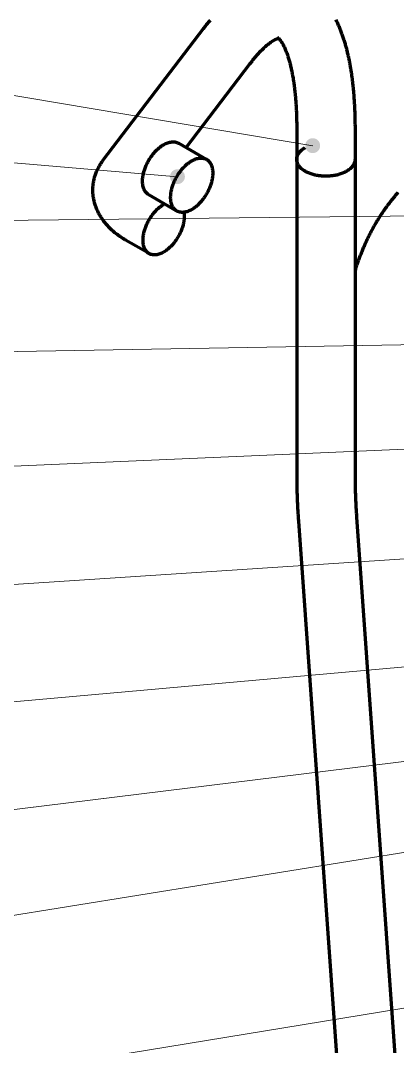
# Model space of a CAD drawing. Header units: millimetres. Extents: x 0 to 841, y 0 to 594.
# Drawn here: x 114.4 to 144.8, y 426.2 to 508.9 of the extents above; entities that cross this region are included whole.
import ezdxf

# ---------------------------------------------------------------- set-up
doc = ezdxf.new("R2010")
doc.units = ezdxf.units.MM
doc.layers.add('01-VISIBLE', color=7, linetype='CONTINUOUS', lineweight=70)
doc.layers.add('08-FINA', color=5, linetype='CONTINUOUS', lineweight=18)

msp = doc.modelspace()

# ---------------------------------------------------------------- hatches: boundary and pattern name
at = {"layer": '08-FINA'}
h = msp.add_hatch(color=7, dxfattribs=at)
h.dxf.hatch_style = 1
edge = h.paths.add_edge_path()
edge.add_arc((137.995, 498.769), 0.6, 0, 360)
h = msp.add_hatch(color=7, dxfattribs=at)
h.dxf.hatch_style = 1
edge = h.paths.add_edge_path()
edge.add_arc((127.093, 496.271), 0.6, 0, 360)

# ---------------------------------------------------------------- linework, layer by layer
at = {"layer": '01-VISIBLE'}
for p, q in [((121.132, 497.645), (129.192, 508.207)), ((127.785, 498.615), (132.928, 505.355)), ((136.708, 500.068), (136.708, 497.664)), ((141.408, 500.068), (141.408, 497.664)), ((129.439, 497.66), (127.177, 498.966)), ((136.708, 497.664), (136.708, 472.243)), ((141.408, 497.664), (141.408, 472.243)), ((127.039, 493.503), (124.777, 494.81)), ((124.802, 490.076), (122.915, 491.165)), ((141.532, 468.843), (145.473, 413.551)), ((136.844, 468.509), (140.785, 413.217))]:
    msp.add_line(p, q, dxfattribs=at)
for points in [[(129.192, 508.207), (129.241, 508.27), (129.29, 508.334), (129.34, 508.397), (129.389, 508.46), (129.439, 508.523), (129.489, 508.586), (129.54, 508.648), (129.59, 508.71), (129.641, 508.772), (129.693, 508.834), (129.744, 508.895)], [(139.853, 508.925), (139.889, 508.853), (139.924, 508.781), (139.959, 508.708), (139.993, 508.636), (140.026, 508.563), (140.059, 508.49), (140.091, 508.416), (140.123, 508.342), (140.154, 508.268), (140.184, 508.194), (140.214, 508.12), (140.243, 508.045), (140.272, 507.97), (140.3, 507.895), (140.328, 507.82), (140.355, 507.744), (140.382, 507.668), (140.408, 507.593), (140.434, 507.517), (140.459, 507.44), (140.484, 507.364), (140.508, 507.288), (140.532, 507.211), (140.556, 507.134), (140.579, 507.057), (140.601, 506.98), (140.623, 506.903), (140.645, 506.826), (140.666, 506.749), (140.687, 506.671), (140.708, 506.593), (140.728, 506.516), (140.747, 506.438), (140.767, 506.36), (140.785, 506.282), (140.804, 506.204), (140.822, 506.126), (140.84, 506.048), (140.857, 505.969), (140.874, 505.891), (140.891, 505.812), (140.907, 505.734), (140.923, 505.655), (140.939, 505.576), (140.954, 505.498), (140.97, 505.419), (140.984, 505.34), (140.999, 505.261), (141.013, 505.182), (141.026, 505.103), (141.04, 505.024), (141.053, 504.945), (141.066, 504.865), (141.078, 504.786), (141.091, 504.707), (141.103, 504.628), (141.114, 504.548), (141.126, 504.469), (141.137, 504.389), (141.148, 504.31), (141.159, 504.23), (141.169, 504.151), (141.179, 504.071), (141.189, 503.991), (141.198, 503.912), (141.208, 503.832), (141.217, 503.752), (141.226, 503.673), (141.234, 503.593), (141.243, 503.513), (141.251, 503.433), (141.259, 503.353), (141.266, 503.273), (141.274, 503.194), (141.281, 503.114), (141.288, 503.034), (141.295, 502.954), (141.301, 502.874), (141.308, 502.794), (141.314, 502.714), (141.32, 502.634), (141.325, 502.554), (141.331, 502.474), (141.336, 502.393), (141.341, 502.313), (141.346, 502.233), (141.351, 502.153), (141.355, 502.073), (141.36, 501.993), (141.364, 501.913), (141.368, 501.833), (141.371, 501.752), (141.375, 501.672), (141.378, 501.592), (141.381, 501.512), (141.384, 501.432), (141.387, 501.352), (141.39, 501.271), (141.392, 501.191), (141.394, 501.111), (141.396, 501.031), (141.398, 500.95), (141.4, 500.87), (141.402, 500.79), (141.403, 500.71), (141.404, 500.63), (141.405, 500.549), (141.406, 500.469), (141.407, 500.389), (141.407, 500.309), (141.408, 500.228), (141.408, 500.148), (141.408, 500.068)], [(132.928, 505.355), (132.978, 505.42), (133.028, 505.484), (133.078, 505.548), (133.129, 505.612), (133.18, 505.675), (133.232, 505.739), (133.284, 505.801), (133.336, 505.864), (133.389, 505.926), (133.442, 505.988), (133.496, 506.049), (133.55, 506.11), (133.604, 506.171), (133.659, 506.231), (133.715, 506.291), (133.771, 506.35), (133.827, 506.408), (133.885, 506.466), (133.942, 506.524), (134.001, 506.581), (134.06, 506.637), (134.119, 506.693), (134.18, 506.748), (134.24, 506.802), (134.302, 506.855), (134.365, 506.907), (134.428, 506.959), (134.492, 507.009), (134.557, 507.059), (134.623, 507.107), (134.69, 507.153), (134.757, 507.198), (134.827, 507.241), (134.897, 507.282), (134.969, 507.321), (135.042, 507.357), (135.117, 507.389), (135.194, 507.416), (135.273, 507.433)], [(135.273, 507.433), (135.259, 507.434), (135.245, 507.436), (135.231, 507.439), (135.217, 507.443), (135.204, 507.447), (135.191, 507.453)], [(135.228, 507.425), (135.286, 507.37), (135.339, 507.31), (135.389, 507.247), (135.437, 507.182), (135.481, 507.116), (135.524, 507.048), (135.565, 506.978), (135.604, 506.908), (135.642, 506.837), (135.678, 506.766), (135.712, 506.693), (135.746, 506.62), (135.779, 506.547), (135.81, 506.473), (135.84, 506.399), (135.87, 506.324), (135.898, 506.249), (135.926, 506.174), (135.952, 506.098), (135.978, 506.022), (136.003, 505.946), (136.028, 505.869), (136.051, 505.792), (136.074, 505.715), (136.097, 505.638), (136.119, 505.561), (136.14, 505.484), (136.16, 505.406), (136.18, 505.328), (136.2, 505.25), (136.218, 505.172), (136.237, 505.094), (136.255, 505.016), (136.272, 504.937), (136.289, 504.859), (136.305, 504.78), (136.321, 504.702), (136.337, 504.623), (136.352, 504.544), (136.366, 504.465), (136.38, 504.386), (136.394, 504.307), (136.408, 504.228), (136.421, 504.148), (136.433, 504.069), (136.446, 503.99), (136.458, 503.91), (136.469, 503.831), (136.48, 503.751), (136.491, 503.672), (136.502, 503.592), (136.512, 503.513), (136.522, 503.433), (136.532, 503.353), (136.541, 503.273), (136.55, 503.194), (136.559, 503.114), (136.567, 503.034), (136.575, 502.954), (136.583, 502.874), (136.591, 502.794), (136.598, 502.714), (136.605, 502.634), (136.612, 502.554), (136.618, 502.474), (136.625, 502.394), (136.631, 502.314), (136.636, 502.234), (136.642, 502.154), (136.647, 502.074), (136.652, 501.994), (136.657, 501.914), (136.661, 501.833), (136.666, 501.753), (136.67, 501.673), (136.674, 501.593), (136.677, 501.513), (136.681, 501.432), (136.684, 501.352), (136.687, 501.272), (136.69, 501.192), (136.692, 501.111), (136.695, 501.031), (136.697, 500.951), (136.699, 500.871), (136.701, 500.79), (136.702, 500.71), (136.704, 500.63), (136.705, 500.55), (136.706, 500.469), (136.707, 500.389), (136.707, 500.309), (136.708, 500.228), (136.708, 500.148), (136.708, 500.068)], [(124.777, 494.81), (124.709, 494.853), (124.646, 494.904), (124.588, 494.96), (124.535, 495.021), (124.488, 495.087), (124.447, 495.156), (124.411, 495.228), (124.38, 495.303), (124.353, 495.379), (124.332, 495.457), (124.314, 495.535), (124.3, 495.615), (124.29, 495.695), (124.284, 495.775), (124.28, 495.856), (124.28, 495.937), (124.282, 496.018), (124.287, 496.098), (124.295, 496.178), (124.305, 496.259), (124.317, 496.338), (124.331, 496.418), (124.348, 496.497), (124.366, 496.575), (124.386, 496.654), (124.408, 496.731), (124.432, 496.808), (124.458, 496.885), (124.485, 496.961), (124.513, 497.036), (124.544, 497.111), (124.576, 497.185), (124.609, 497.259), (124.644, 497.332), (124.68, 497.404), (124.718, 497.475), (124.757, 497.546), (124.797, 497.616), (124.839, 497.685), (124.882, 497.753), (124.926, 497.821), (124.972, 497.887), (125.019, 497.953), (125.067, 498.017), (125.117, 498.081), (125.168, 498.144), (125.22, 498.205), (125.273, 498.266), (125.328, 498.325), (125.384, 498.383), (125.442, 498.439), (125.501, 498.494), (125.561, 498.548), (125.623, 498.6), (125.686, 498.651), (125.75, 498.699), (125.816, 498.746), (125.883, 498.791), (125.952, 498.833), (126.022, 498.873), (126.094, 498.911), (126.167, 498.945), (126.241, 498.976), (126.317, 499.004), (126.394, 499.028), (126.472, 499.048), (126.551, 499.064), (126.631, 499.074), (126.712, 499.079), (126.792, 499.077), (126.873, 499.07), (126.952, 499.055), (127.03, 499.033), (127.105, 499.003), (127.177, 498.966)], [(136.708, 497.664), (136.712, 497.746), (136.725, 497.827), (136.746, 497.907), (136.775, 497.984), (136.81, 498.059), (136.851, 498.13), (136.898, 498.198), (136.949, 498.263), (137.005, 498.324), (137.064, 498.381), (137.126, 498.436), (137.19, 498.487), (137.257, 498.535), (137.326, 498.581), (137.396, 498.623)], [(127.039, 493.503), (126.972, 493.547), (126.908, 493.597), (126.851, 493.654), (126.798, 493.715), (126.751, 493.78), (126.71, 493.85), (126.674, 493.922), (126.642, 493.996), (126.616, 494.073), (126.594, 494.15), (126.577, 494.229), (126.563, 494.309), (126.553, 494.389), (126.546, 494.469), (126.543, 494.55), (126.542, 494.63), (126.545, 494.711), (126.55, 494.792), (126.557, 494.872), (126.567, 494.952), (126.58, 495.032), (126.594, 495.111), (126.61, 495.19), (126.629, 495.269), (126.649, 495.347), (126.671, 495.425), (126.695, 495.502), (126.72, 495.578), (126.747, 495.654), (126.776, 495.73), (126.807, 495.805), (126.838, 495.879), (126.872, 495.952), (126.906, 496.025), (126.943, 496.097), (126.98, 496.169), (127.019, 496.239), (127.06, 496.309), (127.101, 496.378), (127.144, 496.447), (127.189, 496.514), (127.234, 496.581), (127.281, 496.646), (127.33, 496.711), (127.379, 496.775), (127.43, 496.837), (127.483, 496.899), (127.536, 496.959), (127.591, 497.018), (127.647, 497.076), (127.705, 497.133), (127.764, 497.188), (127.824, 497.242), (127.885, 497.294), (127.948, 497.344), (128.013, 497.393), (128.079, 497.44), (128.146, 497.484), (128.215, 497.527), (128.285, 497.567), (128.356, 497.604), (128.429, 497.639), (128.504, 497.67), (128.579, 497.698), (128.656, 497.722), (128.735, 497.742), (128.814, 497.757), (128.894, 497.768), (128.974, 497.772), (129.055, 497.771), (129.135, 497.763), (129.215, 497.748), (129.292, 497.726), (129.367, 497.697), (129.439, 497.66)], [(141.408, 497.664), (141.404, 497.584), (141.392, 497.505), (141.372, 497.427), (141.345, 497.352), (141.312, 497.279), (141.272, 497.209), (141.228, 497.143), (141.179, 497.079), (141.126, 497.019), (141.069, 496.962), (141.01, 496.908), (140.948, 496.858), (140.884, 496.81), (140.818, 496.765), (140.75, 496.722), (140.68, 496.682), (140.61, 496.645), (140.538, 496.61), (140.465, 496.577), (140.391, 496.546), (140.316, 496.518), (140.24, 496.491), (140.164, 496.467), (140.087, 496.444), (140.01, 496.423), (139.932, 496.404), (139.854, 496.387), (139.775, 496.372), (139.696, 496.358), (139.617, 496.346), (139.538, 496.335), (139.458, 496.327), (139.378, 496.32), (139.298, 496.314), (139.218, 496.31), (139.138, 496.308), (139.058, 496.307), (138.978, 496.308), (138.898, 496.31), (138.818, 496.314), (138.738, 496.32), (138.658, 496.327), (138.579, 496.335), (138.499, 496.346), (138.42, 496.358), (138.341, 496.372), (138.262, 496.387), (138.184, 496.404), (138.106, 496.423), (138.029, 496.444), (137.952, 496.467), (137.876, 496.491), (137.8, 496.518), (137.725, 496.546), (137.651, 496.577), (137.578, 496.61), (137.506, 496.645), (137.436, 496.682), (137.366, 496.722), (137.298, 496.765), (137.232, 496.81), (137.168, 496.858), (137.106, 496.908), (137.047, 496.962), (136.99, 497.019), (136.937, 497.079), (136.888, 497.143), (136.844, 497.209), (136.805, 497.279), (136.771, 497.352), (136.744, 497.427), (136.724, 497.505), (136.712, 497.584), (136.708, 497.664)], [(141.408, 497.664), (141.404, 497.584), (141.392, 497.505), (141.372, 497.427), (141.345, 497.352), (141.312, 497.279), (141.272, 497.209), (141.228, 497.143), (141.179, 497.079), (141.126, 497.019), (141.069, 496.962), (141.01, 496.908), (140.948, 496.858), (140.884, 496.81), (140.818, 496.765), (140.75, 496.722), (140.68, 496.682), (140.61, 496.645), (140.538, 496.61), (140.465, 496.577), (140.391, 496.546), (140.316, 496.518), (140.24, 496.491), (140.164, 496.467), (140.087, 496.444), (140.01, 496.423), (139.932, 496.404), (139.854, 496.387), (139.775, 496.372), (139.696, 496.358), (139.617, 496.346), (139.538, 496.335), (139.458, 496.327), (139.378, 496.32), (139.298, 496.314), (139.218, 496.31), (139.138, 496.308), (139.058, 496.307), (138.978, 496.308), (138.898, 496.31), (138.818, 496.314), (138.738, 496.32), (138.658, 496.327), (138.579, 496.335), (138.499, 496.346), (138.42, 496.358), (138.341, 496.372), (138.262, 496.387), (138.184, 496.404), (138.106, 496.423), (138.029, 496.444), (137.952, 496.467), (137.876, 496.491), (137.8, 496.518), (137.725, 496.546), (137.651, 496.577), (137.578, 496.61), (137.506, 496.645), (137.436, 496.682), (137.366, 496.722), (137.298, 496.765), (137.232, 496.81), (137.168, 496.858), (137.106, 496.908), (137.047, 496.962), (136.99, 497.019), (136.937, 497.079), (136.888, 497.143), (136.844, 497.209), (136.805, 497.279), (136.771, 497.352), (136.744, 497.427), (136.724, 497.505), (136.712, 497.584), (136.708, 497.664)], [(122.915, 491.165), (122.846, 491.206), (122.778, 491.247), (122.709, 491.289), (122.641, 491.332), (122.574, 491.375), (122.507, 491.42), (122.441, 491.465), (122.375, 491.511), (122.31, 491.558), (122.246, 491.605), (122.182, 491.654), (122.119, 491.703), (122.056, 491.753), (121.994, 491.804), (121.933, 491.855), (121.872, 491.908), (121.812, 491.961), (121.753, 492.015), (121.695, 492.07), (121.638, 492.126), (121.581, 492.183), (121.525, 492.241), (121.47, 492.299), (121.416, 492.358), (121.363, 492.418), (121.311, 492.479), (121.26, 492.541), (121.21, 492.603), (121.16, 492.667), (121.112, 492.731), (121.065, 492.796), (121.02, 492.861), (120.975, 492.928), (120.931, 492.995), (120.889, 493.063), (120.848, 493.132), (120.808, 493.201), (120.769, 493.272), (120.731, 493.343), (120.695, 493.414), (120.661, 493.486), (120.627, 493.559), (120.595, 493.633), (120.565, 493.707), (120.535, 493.781), (120.508, 493.857), (120.481, 493.932), (120.457, 494.009), (120.433, 494.085), (120.412, 494.162), (120.392, 494.24), (120.373, 494.318), (120.356, 494.396), (120.341, 494.475), (120.327, 494.554), (120.314, 494.633), (120.304, 494.713), (120.295, 494.792), (120.288, 494.872), (120.282, 494.952), (120.278, 495.032), (120.276, 495.112), (120.275, 495.192), (120.276, 495.273), (120.278, 495.353), (120.283, 495.433), (120.289, 495.513), (120.296, 495.592), (120.306, 495.672), (120.316, 495.751), (120.329, 495.831), (120.343, 495.91), (120.359, 495.988), (120.376, 496.066), (120.396, 496.144), (120.416, 496.222), (120.438, 496.299), (120.462, 496.375), (120.487, 496.451), (120.514, 496.527), (120.542, 496.602), (120.572, 496.676), (120.603, 496.75), (120.636, 496.823), (120.67, 496.896), (120.705, 496.968), (120.742, 497.039), (120.781, 497.109), (120.82, 497.179), (120.861, 497.248), (120.903, 497.316), (120.946, 497.384), (120.991, 497.45), (121.037, 497.516), (121.084, 497.581), (121.132, 497.645)], [(129.439, 497.66), (129.507, 497.616), (129.571, 497.565), (129.629, 497.509), (129.682, 497.447), (129.729, 497.381), (129.77, 497.311), (129.806, 497.238), (129.838, 497.163), (129.864, 497.087), (129.885, 497.008), (129.903, 496.929), (129.916, 496.849), (129.926, 496.768), (129.933, 496.687), (129.936, 496.606), (129.936, 496.525), (129.933, 496.444), (129.928, 496.363), (129.92, 496.282), (129.91, 496.202), (129.897, 496.121), (129.883, 496.041), (129.866, 495.962), (129.847, 495.883), (129.827, 495.804), (129.804, 495.726), (129.78, 495.649), (129.754, 495.572), (129.726, 495.496), (129.697, 495.42), (129.666, 495.345), (129.634, 495.27), (129.6, 495.196), (129.565, 495.123), (129.528, 495.051), (129.49, 494.979), (129.45, 494.908), (129.41, 494.838), (129.367, 494.769), (129.324, 494.7), (129.279, 494.633), (129.232, 494.566), (129.185, 494.5), (129.136, 494.435), (129.086, 494.372), (129.034, 494.309), (128.981, 494.247), (128.927, 494.187), (128.871, 494.128), (128.814, 494.07), (128.756, 494.013), (128.696, 493.958), (128.635, 493.905), (128.573, 493.853), (128.509, 493.803), (128.444, 493.754), (128.377, 493.708), (128.309, 493.664), (128.239, 493.622)], [(144.868, 494.983), (144.814, 494.923), (144.761, 494.863), (144.709, 494.803), (144.656, 494.743), (144.604, 494.682), (144.553, 494.621), (144.501, 494.559), (144.45, 494.497), (144.4, 494.435), (144.349, 494.373), (144.299, 494.31), (144.25, 494.248), (144.201, 494.184), (144.152, 494.121), (144.103, 494.057), (144.055, 493.993), (144.007, 493.929), (143.959, 493.865), (143.912, 493.8), (143.865, 493.735), (143.819, 493.67), (143.773, 493.604), (143.727, 493.539), (143.682, 493.473), (143.637, 493.407), (143.592, 493.34), (143.547, 493.274), (143.503, 493.207), (143.46, 493.14), (143.416, 493.072), (143.373, 493.005), (143.331, 492.937), (143.288, 492.869), (143.246, 492.801), (143.205, 492.733), (143.163, 492.664), (143.122, 492.595), (143.082, 492.526), (143.041, 492.457), (143.001, 492.388), (142.962, 492.318), (142.922, 492.248), (142.883, 492.178), (142.845, 492.108), (142.806, 492.038), (142.768, 491.967), (142.731, 491.897), (142.693, 491.826), (142.656, 491.755), (142.62, 491.684), (142.583, 491.612), (142.547, 491.541), (142.512, 491.469), (142.476, 491.397), (142.441, 491.325), (142.406, 491.253), (142.372, 491.181), (142.338, 491.108), (142.304, 491.036), (142.271, 490.963), (142.237, 490.89), (142.205, 490.817), (142.172, 490.744), (142.14, 490.671), (142.108, 490.597), (142.076, 490.524), (142.045, 490.45), (142.014, 490.376), (141.983, 490.302), (141.953, 490.228), (141.923, 490.154), (141.893, 490.08), (141.864, 490.005), (141.835, 489.93), (141.806, 489.856), (141.777, 489.781), (141.749, 489.706), (141.721, 489.631), (141.693, 489.556), (141.666, 489.481), (141.639, 489.405), (141.612, 489.33), (141.586, 489.254), (141.559, 489.179), (141.533, 489.103), (141.508, 489.027), (141.482, 488.951), (141.457, 488.875), (141.433, 488.799), (141.408, 488.723)], [(124.802, 490.076), (124.734, 490.12), (124.671, 490.171), (124.613, 490.228), (124.561, 490.29), (124.514, 490.356), (124.473, 490.426), (124.438, 490.499), (124.408, 490.574), (124.382, 490.651), (124.361, 490.729), (124.345, 490.808), (124.332, 490.888), (124.323, 490.969), (124.317, 491.05), (124.315, 491.13), (124.316, 491.211), (124.319, 491.292), (124.325, 491.373), (124.334, 491.454), (124.345, 491.534), (124.358, 491.614), (124.374, 491.693), (124.391, 491.772), (124.411, 491.851), (124.432, 491.929), (124.456, 492.007), (124.481, 492.084), (124.507, 492.16), (124.536, 492.236), (124.566, 492.311), (124.597, 492.386), (124.631, 492.46), (124.665, 492.533), (124.701, 492.605), (124.739, 492.677), (124.778, 492.748), (124.818, 492.818), (124.86, 492.888), (124.903, 492.956), (124.948, 493.024), (124.993, 493.091), (125.041, 493.157), (125.089, 493.221), (125.139, 493.285), (125.19, 493.348), (125.243, 493.409), (125.297, 493.47), (125.352, 493.529), (125.409, 493.587), (125.467, 493.643), (125.526, 493.698), (125.587, 493.752), (125.649, 493.804), (125.713, 493.854), (125.778, 493.902), (125.845, 493.948), (125.913, 493.992), (125.982, 494.034), (126.053, 494.073)], [(128.239, 493.622), (128.166, 493.581), (128.09, 493.544), (128.014, 493.509), (127.935, 493.478), (127.856, 493.451), (127.774, 493.429), (127.692, 493.411), (127.609, 493.398), (127.525, 493.392), (127.441, 493.392), (127.357, 493.398), (127.274, 493.413), (127.193, 493.435), (127.114, 493.465), (127.039, 493.503)], [(127.611, 493.399), (127.623, 493.319), (127.632, 493.239), (127.636, 493.159), (127.638, 493.078), (127.637, 492.998), (127.633, 492.917), (127.627, 492.837), (127.618, 492.757), (127.606, 492.677), (127.593, 492.598), (127.577, 492.519), (127.559, 492.44), (127.54, 492.362), (127.518, 492.285), (127.495, 492.208), (127.47, 492.131), (127.443, 492.055), (127.414, 491.98), (127.384, 491.905), (127.353, 491.831), (127.32, 491.758), (127.285, 491.685), (127.249, 491.613), (127.212, 491.542), (127.173, 491.471), (127.133, 491.401), (127.092, 491.333), (127.049, 491.264), (127.004, 491.197), (126.959, 491.131), (126.912, 491.065), (126.864, 491.001), (126.814, 490.938), (126.763, 490.875), (126.711, 490.814), (126.657, 490.754), (126.602, 490.695), (126.546, 490.638), (126.488, 490.581), (126.429, 490.527), (126.369, 490.473), (126.307, 490.422), (126.244, 490.372), (126.179, 490.324), (126.113, 490.278), (126.046, 490.234), (125.977, 490.193)], [(125.977, 490.193), (125.904, 490.153), (125.831, 490.116), (125.756, 490.082), (125.679, 490.052), (125.601, 490.026), (125.521, 490.003), (125.441, 489.986), (125.359, 489.974), (125.277, 489.967), (125.195, 489.967), (125.113, 489.974), (125.031, 489.988), (124.952, 490.009), (124.875, 490.039), (124.802, 490.076)], [(136.708, 472.243), (136.708, 472.161), (136.708, 472.08), (136.709, 471.999), (136.709, 471.918), (136.71, 471.836), (136.71, 471.755), (136.711, 471.674), (136.712, 471.593), (136.713, 471.512), (136.715, 471.43), (136.716, 471.349), (136.718, 471.268), (136.719, 471.187), (136.721, 471.105), (136.723, 471.024), (136.725, 470.943), (136.727, 470.862), (136.729, 470.781), (136.732, 470.699), (136.734, 470.618), (136.737, 470.537), (136.74, 470.456), (136.743, 470.375), (136.746, 470.294), (136.749, 470.212), (136.752, 470.131), (136.755, 470.05), (136.759, 469.969), (136.763, 469.888), (136.766, 469.807), (136.77, 469.725), (136.774, 469.644), (136.779, 469.563), (136.783, 469.482), (136.787, 469.401), (136.792, 469.32), (136.796, 469.239), (136.801, 469.158), (136.806, 469.077), (136.811, 468.995), (136.816, 468.914), (136.821, 468.833), (136.827, 468.752), (136.832, 468.671), (136.838, 468.59), (136.844, 468.509)], [(141.408, 472.243), (141.408, 472.162), (141.408, 472.081), (141.409, 472), (141.409, 471.919), (141.41, 471.838), (141.411, 471.757), (141.412, 471.676), (141.413, 471.595), (141.414, 471.514), (141.415, 471.433), (141.417, 471.352), (141.418, 471.271), (141.42, 471.19), (141.422, 471.109), (141.424, 471.028), (141.426, 470.947), (141.429, 470.866), (141.431, 470.785), (141.434, 470.704), (141.437, 470.623), (141.44, 470.542), (141.443, 470.461), (141.446, 470.38), (141.449, 470.299), (141.453, 470.218), (141.456, 470.137), (141.46, 470.056), (141.464, 469.975), (141.468, 469.894), (141.472, 469.814), (141.476, 469.733), (141.481, 469.652), (141.485, 469.571), (141.49, 469.49), (141.494, 469.409), (141.499, 469.328), (141.504, 469.247), (141.51, 469.167), (141.515, 469.086), (141.52, 469.005), (141.526, 468.924), (141.532, 468.843)]]:
    msp.add_lwpolyline(points, dxfattribs=at)
at = {"layer": '08-FINA'}
for p, q in [((51.438, 513.257), (137.995, 498.769)), ((51.484, 502.623), (127.093, 496.271)), ((51.5, 492.05), (176.213, 493.44)), ((51.499, 481.079), (317.293, 485.771)), ((51.496, 470.198), (306.393, 481.399)), ((51.49, 459.295), (295.793, 475.371)), ((51.482, 448.4), (313.493, 471.771)), ((51.466, 437.552), (316.893, 470.371)), ((51.443, 426.715), (308.693, 468.096)), ((51.441, 413.946), (309.17, 455.996))]:
    msp.add_line(p, q, dxfattribs=at)

doc.saveas('drawing.dxf')
